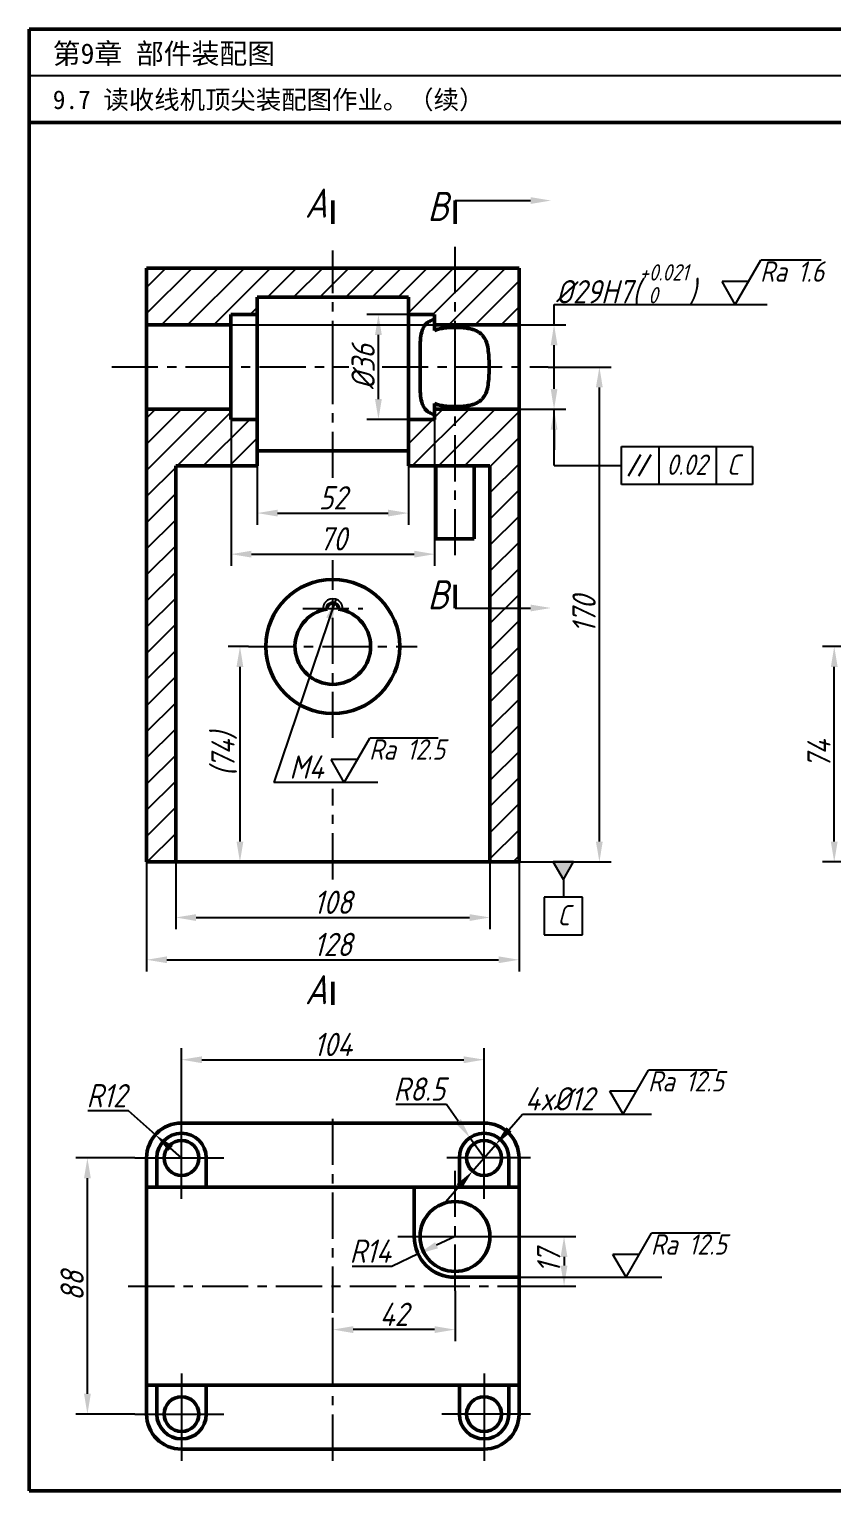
# Model space of a CAD drawing. Header units: millimetres. Extents: x 0 to 322, y 0 to 251.
# Drawn here: x 0 to 137.9, y 0 to 251 of the extents above; entities that cross this region are included whole.
import ezdxf

# ---------------------------------------------------------------- set-up
doc = ezdxf.new("R2010")
doc.units = ezdxf.units.MM
doc.header["$LTSCALE"] = 0.25
doc.linetypes.add('CENTER', pattern=[50.8, 31.75, -6.35, 6.35, -6.35])
for name, color, linetype in [('尺寸层', 7, 'Continuous'), ('点画线层', 7, 'CENTER'), ('细实线层', 7, 'Continuous')]:
    doc.layers.add(name, color=color, linetype=linetype)
doc.layers.add('粗实线层', color=7, linetype='Continuous', lineweight=50)
doc.styles.get("Standard").update_dxf_attribs({"font": 'gbeitc.shx', "height": 4, "bigfont": 'gbcbig.shx'})
doc.styles.add('宋体', font='SimSun.ttf', dxfattribs={"height": 3})
doc.dimstyles.new('ISO-25', dxfattribs={"dimtxt": 4, "dimasz": 3.5, "dimexe": 2, "dimexo": 0, "dimtad": 1, "dimtoh": 1, "dimdsep": 46, "dimtxsty": 'Standard', "dimcen": 0, "dimclrd": 256, "dimclre": 256, "dimclrt": 256, "dimadec": 0, "dimazin": 0, "dimtfac": 1, "dimtmove": 0, "dimatfit": 2, "dimfxl": 0, "dimlwd": -1, "dimlwe": -1, "dimarcsym": 0})

# ---------------------------------------------------------------- blocks, each defined once
blk = doc.blocks.new('*D1')
at = {"layer": 'Defpoints', "color": 0, "transparency": 16777216}
for p in [(80.15, 59.42), (76.2, 54.9)]:
    blk.add_point(p, dxfattribs=at)
at = {"layer": '细实线层', "transparency": 16777216}
for p, q in [((82.46, 62.05), (84.76, 64.68)), ((84.76, 64.68), (96.89, 64.68)), ((76.2, 54.9), (80.15, 59.42)), ((73.9, 52.27), (71.59, 49.63))]:
    blk.add_line(p, q, dxfattribs=at)
for points in [[(82.02, 62.43), (82.9, 61.67), (80.15, 59.42)], [(73.46, 52.65), (74.33, 51.88), (76.2, 54.9)]]:
    blk.add_solid(points, dxfattribs=at)
at = {"layer": '细实线层', "transparency": 16777216, "insert": (91.14, 67.31), "char_height": 4, "attachment_point": 5}
blk.add_mtext('4x%%C12', dxfattribs=at)
blk = doc.blocks.new('*D3')
at = {"layer": 'Defpoints', "color": 0, "transparency": 16777216}
for p in [(138.35, 144.99), (152.41, 144.99), (144.41, 107.99)]:
    blk.add_point(p, dxfattribs=at)
at = {"layer": '细实线层', "transparency": 16777216}
for p, q in [((152.41, 144.99), (136.35, 144.99)), ((138.35, 111.49), (138.35, 141.49)), ((144.41, 107.99), (136.35, 107.99))]:
    blk.add_line(p, q, dxfattribs=at)
for points in [[(137.77, 141.49), (138.94, 141.49), (138.35, 144.99)], [(137.77, 111.49), (138.94, 111.49), (138.35, 107.99)]]:
    blk.add_solid(points, dxfattribs=at)
at = {"layer": '细实线层', "transparency": 16777216, "insert": (135.73, 126.49), "char_height": 4, "attachment_point": 5, "rotation": 90}
blk.add_mtext('74', dxfattribs=at)
blk = doc.blocks.new('*D5')
at = {"layer": 'Defpoints', "color": 0, "transparency": 16777216}
for p in [(84.18, 200.24), (84.18, 185.74), (90.2, 185.74)]:
    blk.add_point(p, dxfattribs=at)
at = {"layer": '细实线层', "transparency": 16777216}
for p, q in [((90.2, 200.24), (90.2, 203.74)), ((90.2, 203.74), (114.2, 203.74)), ((84.18, 200.24), (92.2, 200.24)), ((90.2, 189.24), (90.2, 196.74)), ((84.18, 185.74), (92.2, 185.74))]:
    blk.add_line(p, q, dxfattribs=at)
for points in [[(89.62, 196.74), (90.79, 196.74), (90.2, 200.24)], [(89.62, 189.24), (90.79, 189.24), (90.2, 185.74)]]:
    blk.add_solid(points, dxfattribs=at)
at = {"layer": '细实线层', "transparency": 16777216, "insert": (102.52, 207.08), "char_height": 4, "attachment_point": 5}
blk.add_mtext('%%C29H7({\\H0.7x;\\S+0.021^  0;})', dxfattribs=at)
blk = doc.blocks.new('*D7')
at = {"layer": 'Defpoints', "color": 0, "transparency": 16777216}
for p in [(25.18, 107.99), (79.18, 107.99), (79.18, 98.45)]:
    blk.add_point(p, dxfattribs=at)
at = {"layer": '尺寸层', "transparency": 16777216}
for p, q in [((25.18, 107.99), (25.18, 96.45)), ((79.18, 107.99), (79.18, 96.45)), ((28.68, 98.45), (75.68, 98.45))]:
    blk.add_line(p, q, dxfattribs=at)
for points in [[(28.68, 99.03), (28.68, 97.86), (25.18, 98.45)], [(75.68, 99.03), (75.68, 97.86), (79.18, 98.45)]]:
    blk.add_solid(points, dxfattribs=at)
at = {"layer": '尺寸层', "transparency": 16777216, "insert": (52.18, 101.07), "char_height": 4, "attachment_point": 5}
blk.add_mtext('108', dxfattribs=at)
blk = doc.blocks.new('*D8')
at = {"layer": 'Defpoints', "color": 0, "transparency": 16777216}
for p in [(20.18, 107.99), (84.18, 107.99), (84.18, 91.19)]:
    blk.add_point(p, dxfattribs=at)
at = {"layer": '尺寸层', "transparency": 16777216}
for p, q in [((20.18, 107.99), (20.18, 89.19)), ((84.18, 107.99), (84.18, 89.19)), ((23.68, 91.19), (80.68, 91.19))]:
    blk.add_line(p, q, dxfattribs=at)
for points in [[(23.68, 91.77), (23.68, 90.61), (20.18, 91.19)], [(80.68, 91.77), (80.68, 90.61), (84.18, 91.19)]]:
    blk.add_solid(points, dxfattribs=at)
at = {"layer": '尺寸层', "transparency": 16777216, "insert": (52.18, 93.82), "char_height": 4, "attachment_point": 5}
blk.add_mtext('128', dxfattribs=at)
blk = doc.blocks.new('*D9')
at = {"layer": 'Defpoints', "color": 0, "transparency": 16777216}
for p in [(75.73, 60.63), (78.18, 57.16)]:
    blk.add_point(p, dxfattribs=at)
at = {"layer": '尺寸层', "transparency": 16777216}
for p, q in [((71.69, 66.35), (62.99, 66.35)), ((73.71, 63.49), (71.69, 66.35)), ((78.18, 57.16), (75.73, 60.63))]:
    blk.add_line(p, q, dxfattribs=at)
blk.add_solid([(74.19, 63.83), (73.23, 63.16), (75.73, 60.63)], dxfattribs=at)
at = {"layer": '尺寸层', "transparency": 16777216, "insert": (67.03, 68.98), "char_height": 4, "attachment_point": 5}
blk.add_mtext('R8.5', dxfattribs=at)
blk = doc.blocks.new('*D10')
at = {"layer": 'Defpoints', "color": 0, "transparency": 16777216}
for p in [(78.18, 74.03), (26.18, 65.16), (78.18, 64.16)]:
    blk.add_point(p, dxfattribs=at)
at = {"layer": '尺寸层', "transparency": 16777216}
for p, q in [((26.18, 65.16), (26.18, 76.03)), ((78.18, 64.16), (78.18, 76.03)), ((29.68, 74.03), (74.68, 74.03))]:
    blk.add_line(p, q, dxfattribs=at)
for points in [[(29.68, 74.61), (29.68, 73.44), (26.18, 74.03)], [(74.68, 74.61), (74.68, 73.44), (78.18, 74.03)]]:
    blk.add_solid(points, dxfattribs=at)
at = {"layer": '尺寸层', "transparency": 16777216, "insert": (52.18, 76.65), "char_height": 4, "attachment_point": 5}
blk.add_mtext('104', dxfattribs=at)
blk = doc.blocks.new('*D11')
at = {"layer": 'Defpoints', "color": 0, "transparency": 16777216}
for p in [(10, 57.16), (18.18, 57.16), (18.18, 13.16)]:
    blk.add_point(p, dxfattribs=at)
at = {"layer": '尺寸层', "transparency": 16777216}
for p, q in [((18.18, 57.16), (8, 57.16)), ((10, 16.66), (10, 53.66)), ((18.18, 13.16), (8, 13.16))]:
    blk.add_line(p, q, dxfattribs=at)
for points in [[(9.42, 53.66), (10.59, 53.66), (10, 57.16)], [(9.42, 16.66), (10.59, 16.66), (10, 13.16)]]:
    blk.add_solid(points, dxfattribs=at)
at = {"layer": '尺寸层', "transparency": 16777216, "insert": (7.38, 35.16), "char_height": 4, "attachment_point": 5, "rotation": 90}
blk.add_mtext('88', dxfattribs=at)
blk = doc.blocks.new('*D12')
at = {"layer": 'Defpoints', "color": 0, "transparency": 16777216}
for p in [(73.18, 34.33), (52.18, 27.68), (52.18, 21.34)]:
    blk.add_point(p, dxfattribs=at)
at = {"layer": '尺寸层', "transparency": 16777216}
for p, q in [((73.18, 34.33), (73.18, 25.68)), ((52.18, 21.34), (52.18, 29.68)), ((69.68, 27.68), (55.68, 27.68))]:
    blk.add_line(p, q, dxfattribs=at)
for points in [[(55.68, 28.26), (55.68, 27.09), (52.18, 27.68)], [(69.68, 28.26), (69.68, 27.09), (73.18, 27.68)]]:
    blk.add_solid(points, dxfattribs=at)
at = {"layer": '尺寸层', "transparency": 16777216, "insert": (62.68, 30.3), "char_height": 4, "attachment_point": 5}
blk.add_mtext('42', dxfattribs=at)
blk = doc.blocks.new('*D13')
at = {"layer": 'Defpoints', "color": 0, "transparency": 16777216}
for p in [(82.42, 43.66), (87.74, 35.16), (91.92, 35.16)]:
    blk.add_point(p, dxfattribs=at)
at = {"layer": '尺寸层', "transparency": 16777216}
for p, q in [((82.42, 43.66), (93.92, 43.66)), ((91.92, 40.16), (91.92, 38.66)), ((87.74, 35.16), (93.92, 35.16))]:
    blk.add_line(p, q, dxfattribs=at)
for points in [[(91.33, 40.16), (92.5, 40.16), (91.92, 43.66)], [(91.33, 38.66), (92.5, 38.66), (91.92, 35.16)]]:
    blk.add_solid(points, dxfattribs=at)
at = {"layer": '尺寸层', "transparency": 16777216, "insert": (89.29, 39.41), "char_height": 4, "attachment_point": 5, "rotation": 90}
blk.add_mtext('17', dxfattribs=at)
blk = doc.blocks.new('*D14')
at = {"layer": 'Defpoints', "color": 0, "transparency": 16777216}
for p in [(73.18, 43.66), (66.85, 40.67)]:
    blk.add_point(p, dxfattribs=at)
at = {"layer": '尺寸层', "transparency": 16777216}
for p, q in [((73.18, 43.66), (70.01, 42.16)), ((66.85, 40.67), (62.32, 38.52)), ((62.32, 38.52), (55.52, 38.52))]:
    blk.add_line(p, q, dxfattribs=at)
blk.add_solid([(69.76, 42.69), (70.26, 41.64), (66.85, 40.67)], dxfattribs=at)
at = {"layer": '尺寸层', "transparency": 16777216, "insert": (58.61, 41.15), "char_height": 4, "attachment_point": 5}
blk.add_mtext('R14', dxfattribs=at)
blk = doc.blocks.new('*D19')
at = {"layer": 'Defpoints', "color": 0, "transparency": 16777216}
for p in [(39.18, 175.99), (65.18, 175.99), (65.18, 167.9)]:
    blk.add_point(p, dxfattribs=at)
at = {"layer": '尺寸层', "transparency": 16777216}
for p, q in [((39.18, 175.99), (39.18, 165.9)), ((65.18, 175.99), (65.18, 165.9)), ((42.68, 167.9), (61.68, 167.9))]:
    blk.add_line(p, q, dxfattribs=at)
for points in [[(42.68, 168.49), (42.68, 167.32), (39.18, 167.9)], [(61.68, 168.49), (61.68, 167.32), (65.18, 167.9)]]:
    blk.add_solid(points, dxfattribs=at)
at = {"layer": '尺寸层', "transparency": 16777216, "insert": (52.18, 170.53), "char_height": 4, "attachment_point": 5}
blk.add_mtext('52', dxfattribs=at)
blk = doc.blocks.new('*D20')
at = {"layer": 'Defpoints', "color": 0, "transparency": 16777216}
for p in [(34.68, 183.99), (69.68, 183.99), (69.68, 160.85)]:
    blk.add_point(p, dxfattribs=at)
at = {"layer": '尺寸层', "transparency": 16777216}
for p, q in [((34.68, 183.99), (34.68, 158.85)), ((69.68, 183.99), (69.68, 158.85)), ((38.18, 160.85), (66.18, 160.85))]:
    blk.add_line(p, q, dxfattribs=at)
for points in [[(38.18, 161.43), (38.18, 160.27), (34.68, 160.85)], [(66.18, 161.43), (66.18, 160.27), (69.68, 160.85)]]:
    blk.add_solid(points, dxfattribs=at)
at = {"layer": '尺寸层', "transparency": 16777216, "insert": (52.18, 163.48), "char_height": 4, "attachment_point": 5}
blk.add_mtext('70', dxfattribs=at)
blk = doc.blocks.new('*D22')
at = {"layer": 'Defpoints', "color": 0, "transparency": 16777216}
for p in [(89.21, 192.99), (97.99, 192.99), (84.18, 107.99)]:
    blk.add_point(p, dxfattribs=at)
at = {"layer": '尺寸层', "transparency": 16777216}
for p, q in [((89.21, 192.99), (99.99, 192.99)), ((97.99, 111.49), (97.99, 189.49)), ((84.18, 107.99), (99.99, 107.99))]:
    blk.add_line(p, q, dxfattribs=at)
for points in [[(97.4, 189.49), (98.57, 189.49), (97.99, 192.99)], [(97.4, 111.49), (98.57, 111.49), (97.99, 107.99)]]:
    blk.add_solid(points, dxfattribs=at)
at = {"layer": '尺寸层', "transparency": 16777216, "insert": (95.36, 150.49), "char_height": 4, "attachment_point": 5, "rotation": 90}
blk.add_mtext('170', dxfattribs=at)
blk = doc.blocks.new('*D23')
at = {"layer": 'Defpoints', "color": 0, "transparency": 16777216}
for p in [(60.02, 201.99), (65.18, 201.99), (65.18, 183.99)]:
    blk.add_point(p, dxfattribs=at)
at = {"layer": '尺寸层', "transparency": 16777216}
for p, q in [((65.18, 201.99), (58.02, 201.99)), ((60.02, 187.49), (60.02, 198.49)), ((65.18, 183.99), (58.02, 183.99))]:
    blk.add_line(p, q, dxfattribs=at)
for points in [[(59.43, 198.49), (60.6, 198.49), (60.02, 201.99)], [(59.43, 187.49), (60.6, 187.49), (60.02, 183.99)]]:
    blk.add_solid(points, dxfattribs=at)
at = {"layer": '尺寸层', "transparency": 16777216, "insert": (57.39, 192.99), "char_height": 4, "attachment_point": 5, "rotation": 90}
blk.add_mtext('%%C36', dxfattribs=at)
blk = doc.blocks.new('*D25')
at = {"layer": 'Defpoints', "color": 0, "transparency": 16777216}
for p in [(37.68, 144.99), (36.22, 107.99), (37.68, 107.99)]:
    blk.add_point(p, dxfattribs=at)
at = {"layer": '尺寸层', "transparency": 16777216}
for p, q in [((37.68, 144.99), (34.22, 144.99)), ((36.22, 141.49), (36.22, 111.49)), ((37.68, 107.99), (34.22, 107.99))]:
    blk.add_line(p, q, dxfattribs=at)
for points in [[(35.63, 141.49), (36.8, 141.49), (36.22, 144.99)], [(35.63, 111.49), (36.8, 111.49), (36.22, 107.99)]]:
    blk.add_solid(points, dxfattribs=at)
at = {"layer": '尺寸层', "transparency": 16777216, "insert": (33.51, 126.49), "char_height": 4, "attachment_point": 5, "rotation": 90}
blk.add_mtext('(74)', dxfattribs=at)
blk = doc.blocks.new('*D30')
at = {"layer": 'Defpoints', "color": 0, "transparency": 16777216}
for p in [(21.68, 61.13), (26.18, 57.16)]:
    blk.add_point(p, dxfattribs=at)
at = {"layer": '尺寸层', "transparency": 16777216}
for p, q in [((17.06, 65.23), (10.1, 65.23)), ((21.68, 61.13), (17.06, 65.23)), ((26.18, 57.16), (24.3, 58.82))]:
    blk.add_line(p, q, dxfattribs=at)
blk.add_solid([(24.69, 59.25), (23.92, 58.38), (21.68, 61.13)], dxfattribs=at)
at = {"layer": '尺寸层', "transparency": 16777216, "insert": (13.27, 67.85), "char_height": 4, "attachment_point": 5}
blk.add_mtext('R12', dxfattribs=at)

msp = doc.modelspace()

# ---------------------------------------------------------------- hatches: boundary and pattern name
at = {"layer": '尺寸层'}
msp.add_hatch(color=256, dxfattribs=at).paths.add_polyline_path([(93.544, 107.993), (90.058, 107.993), (91.801, 104.974)])
at = {"layer": '细实线层'}
h = msp.add_hatch(dxfattribs=at)
h.set_pattern_fill('ANSI31', color=256)
h.set_pattern_definition([(45, (0, 29.3356), (-2.245064, 2.245064), [])])
h.paths.add_polyline_path([(52.177, 209.993), (20.177, 209.993), (20.177, 200.243), (34.677, 200.243), (34.677, 201.993), (39.177, 201.993), (39.177, 204.993), (52.177, 204.993)])
h.paths.add_polyline_path([(73.177, 209.993), (52.177, 209.993), (52.177, 204.993), (65.177, 204.993), (65.177, 201.993), (69.677, 201.993), (69.677, 200.243), (73.177, 200.243)])
h.paths.add_polyline_path([(84.177, 209.993), (73.177, 209.993), (73.177, 200.243), (84.177, 200.243)])
h.paths.add_polyline_path([(39.177, 183.993), (34.677, 183.993), (34.677, 185.743), (20.177, 185.743), (20.177, 107.993), (25.177, 107.993), (25.177, 175.993), (39.177, 175.993)])
h.paths.add_polyline_path([(73.177, 185.743), (69.677, 185.743), (69.677, 183.993), (65.177, 183.993), (65.177, 175.993), (73.177, 175.993)])
h.paths.add_polyline_path([(84.177, 185.743), (73.177, 185.743), (73.177, 175.993), (79.177, 175.993), (79.177, 107.993), (84.177, 107.993)])

# ---------------------------------------------------------------- linework, layer by layer
at = {"lineweight": 50}
for p, q in [((322, 251), (0, 251)), ((0, 251), (0, 0)), ((322, 235), (0, 235)), ((322, 0), (0, 0))]:
    msp.add_line(p, q, dxfattribs=at)
msp.add_line((322, 243), (0, 243))
at = {"layer": '尺寸层'}
for p, q in [((114.203, 203.743), (126.843, 203.743)), ((34.677, 200.243), (69.677, 200.243)), ((90.203, 176.082), (90.203, 185.743)), ((90.203, 182.243), (90.203, 178.743)), ((101.808, 172.83), (101.808, 179.334)), ((101.808, 179.334), (124.313, 179.334)), ((108.24, 172.83), (108.24, 179.334)), ((118.047, 179.334), (118.047, 172.83)), ((124.313, 179.334), (124.313, 172.83)), ((90.203, 176.082), (101.808, 176.082)), ((102.974, 174.279), (105.093, 177.949)), ((104.783, 174.279), (106.902, 177.949)), ((124.313, 172.83), (101.808, 172.83)), ((52.724, 153.103), (42.05, 121.664)), ((59.902, 121.664), (42.05, 121.664)), ((91.801, 104.974), (90.058, 107.993)), ((93.544, 107.993), (90.058, 107.993)), ((91.801, 104.974), (93.544, 107.993)), ((91.801, 104.974), (91.801, 101.955)), ((95.075, 101.955), (88.527, 101.955)), ((88.527, 101.955), (88.527, 95.47)), ((95.075, 95.47), (95.075, 101.955)), ((88.527, 95.47), (95.075, 95.47)), ((96.889, 64.683), (106.965, 64.683)), ((84.177, 36.659), (108.711, 36.659))]:
    msp.add_line(p, q, dxfattribs=at)
for points in [[(89.62, 182.243), (90.786, 182.243), (90.203, 185.743)], [(51.046, 149.976), (52.151, 149.601), (52.724, 153.103)]]:
    msp.add_solid(points, dxfattribs=at)
at = {"layer": '点画线层'}
for p, q in [((73.177, 192.993), (73.177, 213.719)), ((52.177, 192.993), (52.177, 212.993)), ((14.177, 192.993), (54.935, 192.993)), ((52.177, 173.933), (52.177, 192.993)), ((60.644, 192.993), (89.213, 192.993)), ((73.177, 160.654), (73.177, 192.993)), ((52.177, 129.297), (52.177, 159.795)), ((47.018, 151.493), (57.34, 151.493)), ((37.677, 144.993), (66.677, 144.993)), ((52.177, 104.993), (52.177, 120.56)), ((52.177, 5.159), (52.177, 65.177)), ((73.177, 34.335), (73.177, 55.518)), ((17.008, 35.159), (87.741, 35.159))]:
    msp.add_line(p, q, dxfattribs=at)
at = {"layer": '粗实线层'}
for p, q in [((52.177, 221.606), (52.177, 217.606)), ((73.177, 221.58), (73.177, 217.58)), ((20.177, 209.993), (84.177, 209.993)), ((20.177, 185.743), (20.177, 209.993)), ((84.177, 107.993), (84.177, 209.993)), ((65.177, 204.993), (39.177, 204.993)), ((39.177, 175.993), (39.177, 204.993)), ((65.177, 175.993), (65.177, 204.993)), ((39.177, 201.993), (34.677, 201.993)), ((34.677, 200.243), (34.677, 201.993)), ((69.677, 201.993), (65.177, 201.993)), ((69.677, 201.993), (69.677, 199.271)), ((34.677, 200.243), (20.177, 200.243)), ((34.677, 183.993), (34.677, 200.243)), ((84.177, 200.243), (69.677, 200.243)), ((20.177, 107.993), (20.177, 185.743)), ((34.677, 185.743), (20.177, 185.743)), ((69.677, 186.715), (69.677, 183.993)), ((84.177, 185.743), (69.677, 185.743)), ((39.177, 183.993), (34.677, 183.993)), ((69.677, 183.993), (65.177, 183.993)), ((65.177, 178.569), (39.177, 178.569)), ((25.177, 175.993), (39.177, 175.993)), ((25.177, 107.993), (25.177, 175.993)), ((65.177, 175.993), (79.177, 175.993)), ((69.861, 163.493), (69.861, 175.993)), ((76.494, 163.493), (76.494, 175.993)), ((79.177, 107.993), (79.177, 175.993)), ((76.494, 163.493), (69.861, 163.493)), ((73.177, 155.601), (73.177, 151.601)), ((20.177, 107.993), (84.177, 107.993)), ((52.177, 87.43), (52.177, 83.43)), ((26.177, 63.159), (78.177, 63.159)), ((20.177, 13.159), (20.177, 57.159)), ((21.927, 57.159), (21.927, 52.159)), ((30.427, 57.159), (30.427, 52.159)), ((73.927, 57.159), (73.927, 52.159)), ((82.427, 57.159), (82.427, 52.159)), ((84.177, 13.159), (84.177, 57.159)), ((20.177, 52.159), (84.177, 52.159)), ((66.177, 43.659), (66.177, 52.159)), ((75.977, 52.159), (84.177, 52.159)), ((73.177, 36.659), (84.177, 36.659)), ((20.177, 18.159), (84.177, 18.159)), ((21.927, 13.159), (21.927, 18.159)), ((30.427, 13.159), (30.427, 18.159)), ((73.927, 13.159), (73.927, 18.159)), ((82.427, 13.159), (82.427, 18.159)), ((26.177, 7.159), (78.177, 7.159))]:
    msp.add_line(p, q, dxfattribs=at)
for centre, radius in [((52.177, 144.993), 11.5), ((26.177, 57.159), 3), ((78.177, 57.159), 3), ((73.177, 43.659), 6), ((26.177, 13.159), 3), ((78.177, 13.159), 3)]:
    msp.add_circle(centre, radius, dxfattribs=at)
for centre, radius, start, end in [((52.177, 144.993), 6.5, 98.82345, 81.17655), ((52.177, 151.493), 1, 355.58827, 184.41173), ((26.177, 57.159), 6, 90, 180), ((78.177, 57.159), 6, 0, 90), ((26.177, 57.159), 4.25, 0, 180), ((78.177, 57.159), 4.25, 0, 180), ((73.177, 43.659), 7, 180, 270), ((26.177, 13.159), 6, 180, 270), ((26.177, 13.159), 4.25, 180, 0), ((78.177, 13.159), 4.25, 180, 0), ((78.177, 13.159), 6, 270, 0)]:
    msp.add_arc(centre, radius, start, end, dxfattribs=at)
for points, knots in [([(69.677, 184.756), (69.666, 184.759), (69.655, 184.763), (69.313, 184.874), (69.016, 185.006), (68.623, 185.249), (68.488, 185.346), (68.238, 185.566), (68.123, 185.687), (67.916, 185.95), (67.825, 186.092), (67.668, 186.387), (67.602, 186.541), (67.406, 187.084), (67.317, 187.526), (67.207, 188.494), (67.187, 189.019), (67.173, 190.118), (67.18, 190.691), (67.193, 191.847), (67.198, 192.429), (67.198, 193.556), (67.193, 194.138), (67.18, 195.294), (67.173, 195.868), (67.187, 196.966), (67.207, 197.491), (67.317, 198.459), (67.406, 198.902), (67.602, 199.445), (67.668, 199.599), (67.825, 199.894), (67.916, 200.035), (68.123, 200.298), (68.238, 200.42), (68.488, 200.639), (68.623, 200.737), (69.016, 200.98), (69.313, 201.112), (69.655, 201.223), (69.666, 201.226), (69.677, 201.23)], [17.9541368, 17.9541368, 17.9541368, 17.9541368, 17.9957308, 17.9957308, 19.2197468, 19.2197468, 19.8863044, 19.8863044, 20.552862, 20.552862, 21.2194196, 21.2194196, 21.8859773, 21.8859773, 23.5763243, 23.5763243, 25.2666713, 25.2666713, 26.9570184, 26.9570184, 28.6473654, 28.6473654, 30.3377124, 30.3377124, 32.0280595, 32.0280595, 33.7184065, 33.7184065, 35.4087536, 35.4087536, 36.0753112, 36.0753112, 36.7418688, 36.7418688, 37.4084264, 37.4084264, 38.074984, 38.074984, 39.299, 39.299, 39.340594, 39.340594, 39.340594, 39.340594]), ([(69.677, 199.271), (69.869, 199.35), (70.076, 199.42), (70.583, 199.558), (70.891, 199.62), (71.53, 199.714), (71.861, 199.747), (72.525, 199.789), (72.857, 199.798), (73.498, 199.798), (73.83, 199.789), (74.494, 199.747), (74.825, 199.714), (75.464, 199.62), (75.772, 199.558), (76.345, 199.402), (76.611, 199.306), (76.987, 199.13), (77.125, 199.056), (77.39, 198.887), (77.517, 198.793), (77.751, 198.588), (77.86, 198.477), (78.055, 198.244), (78.142, 198.121), (78.402, 197.698), (78.547, 197.354), (78.77, 196.593), (78.848, 196.176), (78.96, 195.301), (78.994, 194.842), (79.037, 193.914), (79.046, 193.446), (79.046, 192.993), (79.046, 192.54), (79.037, 192.072), (78.994, 191.144), (78.96, 190.685), (78.848, 189.809), (78.77, 189.393), (78.547, 188.632), (78.402, 188.288), (78.142, 187.865), (78.055, 187.742), (77.86, 187.509), (77.751, 187.397), (77.517, 187.192), (77.39, 187.098), (77.125, 186.93), (76.987, 186.856), (76.611, 186.679), (76.345, 186.584), (75.772, 186.427), (75.464, 186.366), (74.825, 186.272), (74.494, 186.239), (73.83, 186.197), (73.498, 186.188), (72.857, 186.188), (72.525, 186.197), (71.861, 186.239), (71.53, 186.272), (70.891, 186.366), (70.583, 186.427), (70.076, 186.566), (69.869, 186.636), (69.677, 186.715)], [-15.1454806, -15.1454806, -15.1454806, -15.1454806, -14.4091249, -14.4091249, -13.447944, -13.447944, -12.4867631, -12.4867631, -11.5255823, -11.5255823, -10.5644014, -10.5644014, -9.6032206, -9.6032206, -8.6420397, -8.6420397, -7.6808588, -7.6808588, -7.1198393, -7.1198393, -6.5588198, -6.5588198, -5.9978002, -5.9978002, -5.4367807, -5.4367807, -4.0775855, -4.0775855, -2.7183904, -2.7183904, -1.3591952, -1.3591952, 0, 0, 0, 1.3591952, 1.3591952, 2.7183904, 2.7183904, 4.0775855, 4.0775855, 5.4367807, 5.4367807, 5.9978002, 5.9978002, 6.5588198, 6.5588198, 7.1198393, 7.1198393, 7.6808588, 7.6808588, 8.6420397, 8.6420397, 9.6032206, 9.6032206, 10.5644014, 10.5644014, 11.5255823, 11.5255823, 12.4867631, 12.4867631, 13.447944, 13.447944, 14.4091249, 14.4091249, 15.1454806, 15.1454806, 15.1454806, 15.1454806])]:
    msp.add_open_spline(points, degree=3, knots=knots, dxfattribs=at)
at = {"layer": '细实线层'}
for p, q in [((73.177, 221.58), (86.177, 221.58)), ((121.341, 203.743), (125.715, 211.319)), ((136.103, 211.319), (125.715, 211.319)), ((123.604, 207.663), (119.078, 207.663)), ((121.341, 203.743), (119.078, 207.663)), ((73.177, 151.601), (86.177, 151.601)), ((54.15, 121.664), (58.524, 129.24)), ((70.306, 129.24), (58.524, 129.24)), ((56.413, 125.584), (51.887, 125.584)), ((54.15, 121.664), (51.887, 125.584)), ((102.075, 64.683), (106.449, 72.259)), ((118.231, 72.259), (106.449, 72.259)), ((104.338, 68.603), (99.812, 68.603)), ((102.075, 64.683), (99.812, 68.603)), ((26.177, 50.159), (26.177, 65.159)), ((78.177, 50.159), (78.177, 64.165)), ((18.177, 57.159), (33.427, 57.159)), ((86.177, 57.159), (71.763, 57.159)), ((63.336, 43.659), (82.417, 43.659)), ((102.57, 36.659), (106.944, 44.235)), ((118.726, 44.235), (106.944, 44.235)), ((104.833, 40.579), (100.307, 40.579)), ((102.57, 36.659), (100.307, 40.579)), ((26.177, 20.159), (26.177, 5.159)), ((78.177, 20.159), (78.177, 5.159)), ((18.177, 13.159), (33.427, 13.159)), ((86.177, 13.159), (70.927, 13.159))]:
    msp.add_line(p, q, dxfattribs=at)
msp.add_arc((52.177, 151.493), 1.7, 352.48595, 187.51405, dxfattribs=at)
for points in [[(86.177, 222.163), (86.177, 220.996), (89.677, 221.58)], [(86.177, 152.185), (86.177, 151.018), (89.677, 151.601)]]:
    msp.add_solid(points, dxfattribs=at)

# ---------------------------------------------------------------- texts
at = {"style": '宋体'}
for s, height, p in [('第9章 部件装配图', 3.5, (4.054, 245.072)), ('9.7 读收线机顶尖装配图作业。（续）', 3.2, (4.054, 237.299))]:
    msp.add_text(s, height=height, dxfattribs=at).set_placement(p)
at = {"layer": '尺寸层'}
for s, height, p in [('Ra 1.6', 3.5, (125.608, 207.632)), ('0.02', 3.5, (109.49, 174.469)), ('C', 3.5, (119.877, 174.469)), ('Ra 12.5', 3.5, (58.416, 125.553)), ('M4', 4, (44.717, 122.289)), ('C', 3.5, (90.764, 97.107)), ('Ra 12.5', 3.5, (106.342, 68.572)), ('Ra 12.5', 3.5, (106.836, 40.548))]:
    msp.add_text(s, height=height, dxfattribs=at).set_placement(p)
at = {"layer": '细实线层'}
for s, p in [('A', (47.387, 218.638)), ('B', (68.444, 218.066)), ('B', (68.444, 151.373)), ('A', (47.387, 83.561))]:
    msp.add_text(s, height=5, dxfattribs=at).set_placement(p)

# ---------------------------------------------------------------- dimensions: what is measured, and where the dimension line sits
at = {"layer": '尺寸层'}
for base, p1, p2, text, picture, middle in [((60.018, 201.993), (65.177, 183.993), (65.177, 201.993), '%%C36', '*D23', (57.393, 192.993)), ((97.987, 192.993), (84.177, 107.993), (89.213, 192.993), '170', '*D22', (95.362, 150.493)), ((36.217, 107.993), (37.677, 144.993), (37.677, 107.993), '(74)', '*D25', (33.509, 126.493)), ((10.005, 57.159), (18.177, 13.159), (18.177, 57.159), '88', '*D11', (7.38, 35.159)), ((91.916, 35.159), (82.417, 43.659), (87.741, 35.159), '17', '*D13', (89.291, 39.409))]:
    dim = msp.add_linear_dim(base=base, p1=p1, p2=p2, angle=90, text=text, dimstyle='ISO-25', dxfattribs=at)
    dim.commit()
    dim.dimension.update_dxf_attribs({"geometry": picture, "text_midpoint": middle})
for base, p1, p2, text, picture, middle in [((69.677, 160.851), (34.677, 183.993), (69.677, 183.993), '70', '*D20', (52.177, 163.476)), ((65.177, 167.904), (39.177, 175.993), (65.177, 175.993), '52', '*D19', (52.177, 170.529)), ((84.177, 91.19), (20.177, 107.993), (84.177, 107.993), '128', '*D8', (52.177, 93.815)), ((79.177, 98.446), (25.177, 107.993), (79.177, 107.993), '108', '*D7', (52.177, 101.071)), ((78.177, 74.026), (26.177, 65.159), (78.177, 64.165), '104', '*D10', (52.177, 76.651)), ((52.177, 27.675), (73.177, 34.335), (52.177, 21.336), '42', '*D12', (62.677, 30.3))]:
    dim = msp.add_linear_dim(base=base, p1=p1, p2=p2, text=text, dimstyle='ISO-25', dxfattribs=at)
    dim.commit()
    dim.dimension.update_dxf_attribs({"geometry": picture, "text_midpoint": middle})
for center, mpoint, text, picture, middle in [((26.177, 57.159), (21.684, 61.135), 'R12', '*D30', (13.267, 65.227)), ((73.177, 43.659), (66.849, 40.667), 'R14', '*D14', (58.608, 38.524))]:
    dim = msp.add_radius_dim(center=center, mpoint=mpoint, text=text, dimstyle='ISO-25', dxfattribs=at)
    dim.commit()
    dim.dimension.update_dxf_attribs({"geometry": picture, "text_midpoint": middle, "dimtype": 164})
dim = msp.add_radius_dim(center=(78.177, 57.159), mpoint=(75.728, 60.632), text='R8.5', dimstyle='ISO-25', dxfattribs=at)
dim.commit()
dim.dimension.update_dxf_attribs({"geometry": '*D9', "text_midpoint": (67.027, 68.978)})
at = {"layer": '细实线层'}
dim = msp.add_linear_dim(base=(90.203, 185.743), p1=(84.177, 200.243), p2=(84.177, 185.743), angle=90, text='%%C29H7({\\H0.7x;\\S+0.021^  0;})', dimstyle='ISO-25', dxfattribs=at)
dim.commit()
dim.dimension.update_dxf_attribs({"geometry": '*D5', "text_midpoint": (102.515, 203.743), "dimtype": 160})
dim = msp.add_linear_dim(base=(138.354, 144.993), p1=(144.412, 107.993), p2=(152.412, 144.993), angle=90, text='74', dimstyle='ISO-25', dxfattribs=at)
dim.commit()
dim.dimension.update_dxf_attribs({"geometry": '*D3', "text_midpoint": (135.729, 126.493)})
dim = msp.add_diameter_dim_2p(p1=(76.201, 54.902), p2=(80.153, 59.416), text='4x%%C12', dimstyle='ISO-25', dxfattribs=at)
dim.commit()
dim.dimension.update_dxf_attribs({"geometry": '*D1', "text_midpoint": (91.139, 64.683), "dimtype": 163})

doc.saveas('drawing.dxf')
